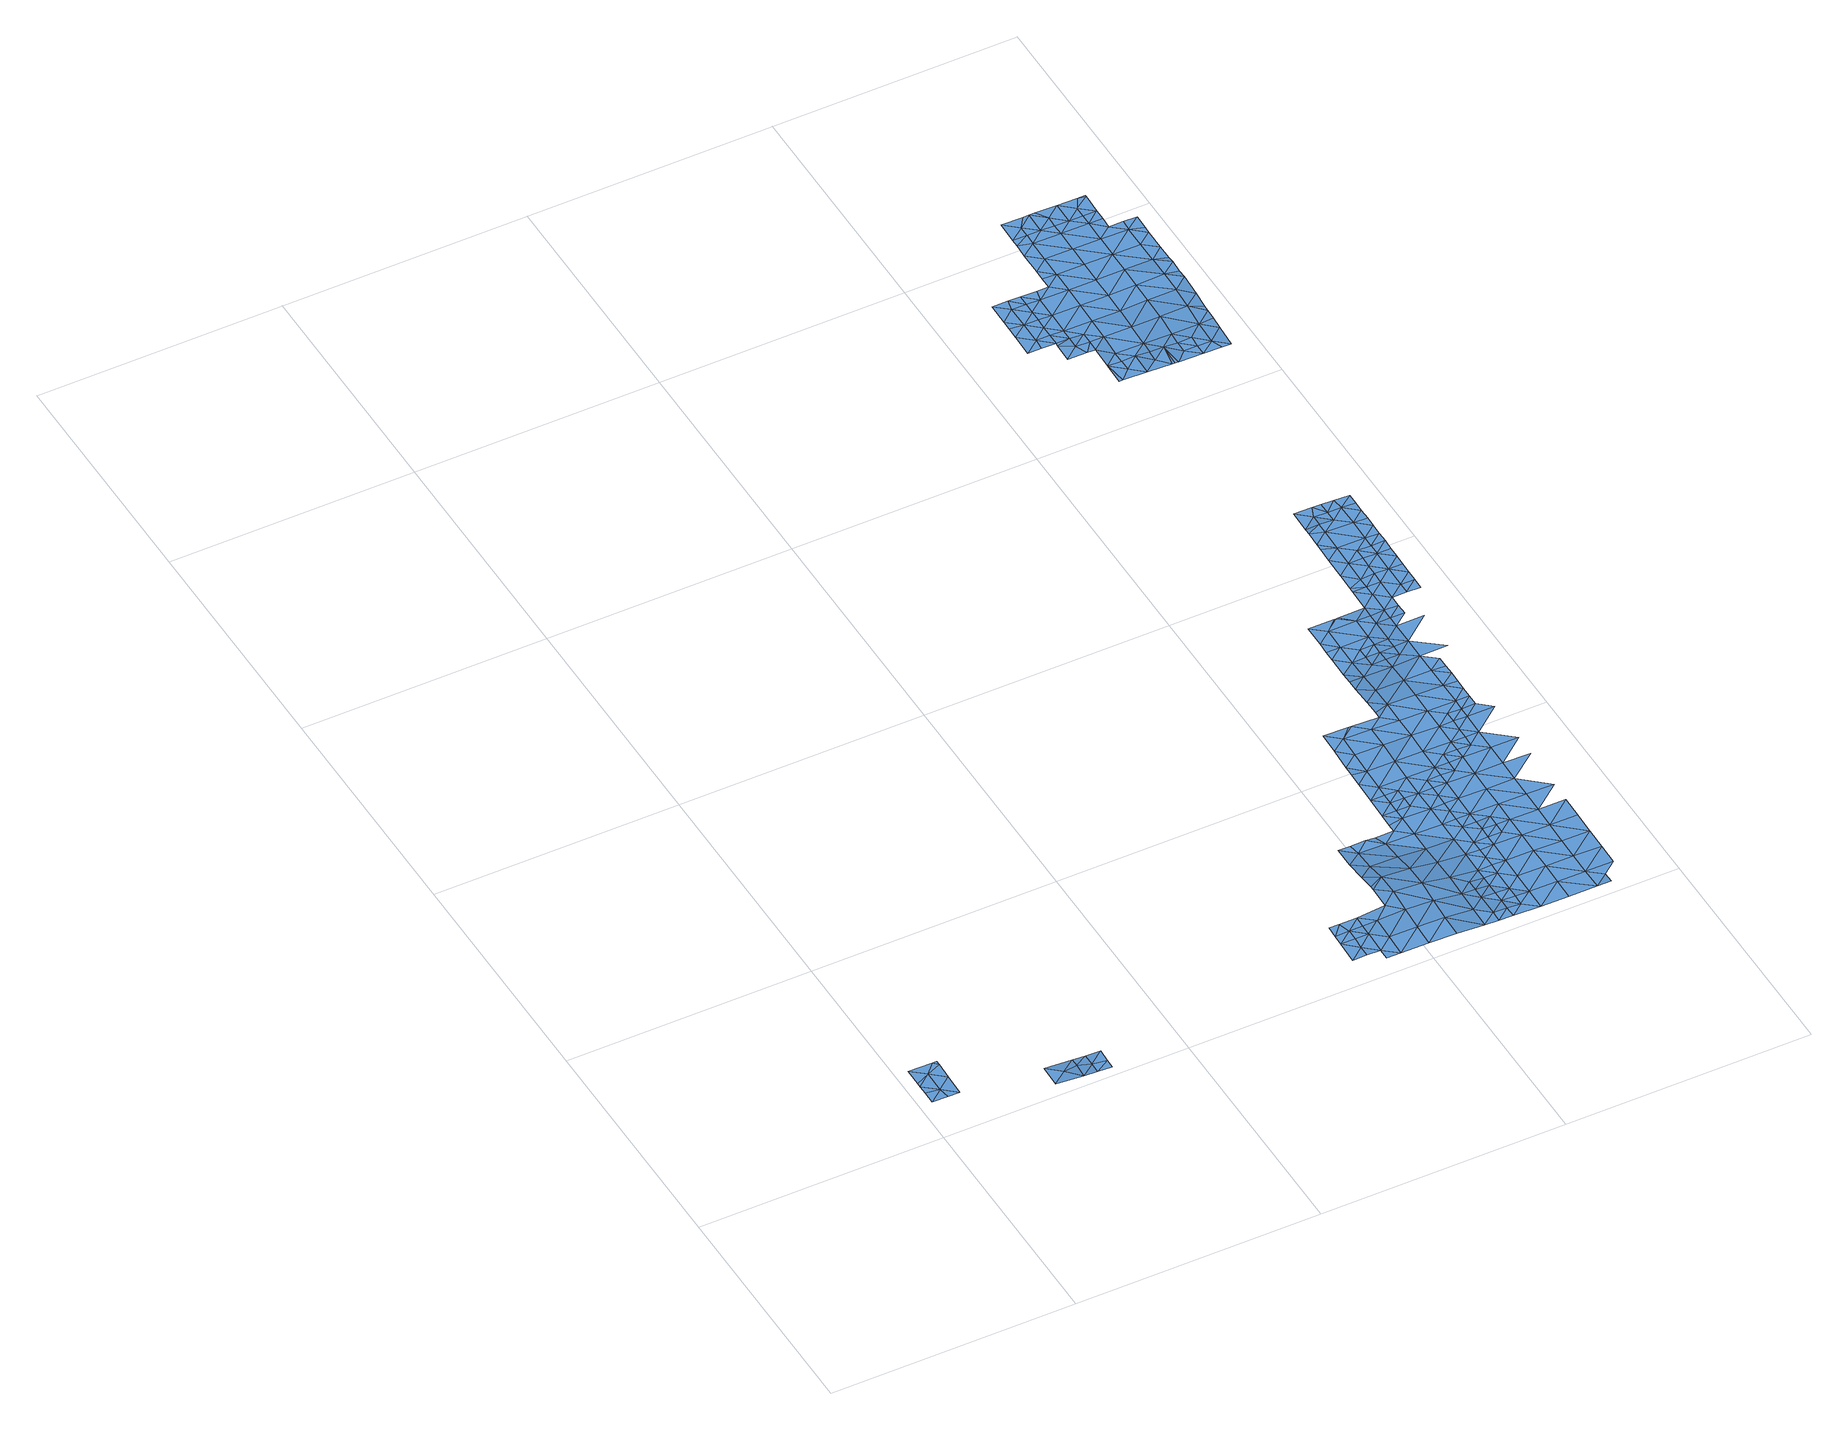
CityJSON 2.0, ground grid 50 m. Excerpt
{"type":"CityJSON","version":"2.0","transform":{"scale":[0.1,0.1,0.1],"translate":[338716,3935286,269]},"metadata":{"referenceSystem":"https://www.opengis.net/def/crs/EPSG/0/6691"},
"CityObjects":{
"waterbody1":{"type":"WaterBody","attributes":{"name":"6","class":"1140","function":"1","WaterBodyRiverFloodingRiskAttribute.description":"3","WaterBodyRiverFloodingRiskAttribute.rankOrg":"1","WaterBodyRiverFloodingRiskAttribute.adminType":"2","WaterBodyRiverFloodingRiskAttribute.scale":"L1"},"geometry":[{"type":"MultiSurface","lod":"1","boundaries":[[[0,1,2]],[[3,4,5]],[[1,4,3]],[[6,7,8]],[[4,1,9]],[[10,7,11]],[[3,2,1]],[[7,6,12]],[[11,7,12]],[[10,9,7]],[[7,9,1]],[[7,1,8]],[[8,1,0]]]}]},
"waterbody2":{"type":"WaterBody","attributes":{"name":"6","class":"1140","function":"1","WaterBodyRiverFloodingRiskAttribute.description":"3","WaterBodyRiverFloodingRiskAttribute.rankOrg":"1","WaterBodyRiverFloodingRiskAttribute.adminType":"2","WaterBodyRiverFloodingRiskAttribute.scale":"L1"},"geometry":[{"type":"MultiSurface","lod":"1","boundaries":[[[13,14,15]],[[15,16,17]],[[13,15,17]],[[18,16,15]],[[14,18,15]]]}]},
"waterbody3":{"type":"WaterBody","attributes":{"name":"6","class":"1140","function":"1","WaterBodyRiverFloodingRiskAttribute.description":"3","WaterBodyRiverFloodingRiskAttribute.rankOrg":"2","WaterBodyRiverFloodingRiskAttribute.adminType":"2","WaterBodyRiverFloodingRiskAttribute.scale":"L1"},"geometry":[{"type":"MultiSurface","lod":"1","boundaries":[[[19,20,21]],[[17,21,13]],[[22,19,21]],[[23,21,20]],[[23,13,21]],[[23,14,13]],[[19,22,24]],[[21,17,22]]]}]},
"waterbody4":{"type":"WaterBody","attributes":{"name":"6","class":"1140","function":"1","WaterBodyRiverFloodingRiskAttribute.description":"3","WaterBodyRiverFloodingRiskAttribute.rankOrg":"2","WaterBodyRiverFloodingRiskAttribute.adminType":"2","WaterBodyRiverFloodingRiskAttribute.scale":"L1"},"geometry":[{"type":"MultiSurface","lod":"1","boundaries":[[[25,26,27]],[[27,26,28]],[[29,25,27]],[[28,30,27]],[[27,31,29]],[[31,27,30]],[[32,30,33]],[[34,31,30]],[[34,30,32]],[[34,35,31]],[[35,36,37]],[[37,31,35]],[[38,34,32]],[[39,38,32]],[[40,36,35]],[[41,35,34]],[[38,41,34]],[[41,40,35]],[[41,42,40]],[[40,42,43]],[[39,44,38]],[[43,45,46]],[[42,45,43]],[[46,45,47]],[[44,39,48]],[[44,49,38]],[[50,51,47]],[[41,49,42]],[[45,50,47]],[[41,38,49]],[[52,53,51]],[[42,54,45]],[[51,50,52]],[[52,55,53]],[[54,42,49]],[[44,48,56]],[[50,45,57]],[[44,58,49]],[[57,45,54]],[[56,58,44]],[[52,50,59]],[[55,52,60]],[[49,61,54]],[[62,60,52]],[[50,57,59]],[[59,62,52]],[[49,58,61]],[[61,63,54]],[[54,64,57]],[[65,66,56]],[[62,67,60]],[[58,56,66]],[[68,59,57]],[[68,62,59]],[[61,58,69]],[[54,63,64]],[[58,66,69]],[[62,70,67]],[[69,71,61]],[[71,72,61]],[[63,61,72]],[[57,64,68]],[[68,73,62]],[[69,66,74]],[[74,66,75]],[[62,73,70]],[[76,64,63]],[[77,69,74]],[[75,78,74]],[[63,72,79]],[[80,81,70]],[[73,80,70]],[[74,82,77]],[[64,83,68]],[[81,80,84]],[[85,82,74]],[[72,86,79]],[[74,78,85]],[[63,79,76]],[[68,83,73]],[[87,84,80]],[[86,88,79]],[[64,76,83]],[[89,90,91]],[[73,92,80]],[[93,87,80]],[[94,95,79]],[[94,79,88]],[[89,91,96]],[[97,92,73]],[[76,79,95]],[[98,99,90]],[[89,98,90]],[[92,93,80]],[[73,83,97]],[[95,100,76]],[[98,101,99]],[[100,102,76]],[[96,103,89]],[[83,76,102]],[[98,104,101]],[[101,104,105]],[[97,83,106]],[[103,107,89]],[[92,108,93]],[[83,102,106]],[[104,109,105]],[[110,108,103]],[[105,109,111]],[[89,112,98]],[[110,93,108]],[[113,114,97]],[[97,114,92]],[[97,106,113]],[[107,112,89]],[[108,107,103]],[[98,115,104]],[[106,102,116]],[[117,118,92]],[[102,119,116]],[[120,111,109]],[[92,114,117]],[[112,115,98]],[[108,92,118]],[[121,106,116]],[[122,107,108]],[[123,122,108]],[[119,124,116]],[[108,118,123]],[[109,104,115]],[[120,109,125]],[[124,119,126]],[[124,127,116]],[[121,116,127]],[[128,112,107]],[[128,107,122]],[[125,109,129]],[[109,115,129]],[[128,130,112]],[[112,131,115]],[[128,122,132]],[[131,129,115]],[[125,129,133]],[[132,134,128]],[[131,112,130]],[[135,136,128]],[[135,128,134]],[[129,137,133]],[[130,128,136]],[[137,129,131]],[[130,138,131]],[[139,140,141]],[[139,133,140]],[[133,137,140]],[[142,138,130]],[[130,136,142]],[[143,142,136]],[[144,141,140]],[[145,141,144]],[[138,146,131]],[[146,140,137]],[[137,131,146]],[[147,145,144]],[[148,145,147]],[[143,149,142]],[[150,148,147]],[[151,138,142]],[[152,150,147]],[[153,151,142]],[[154,150,152]],[[142,149,153]],[[155,156,140]],[[152,157,154]],[[140,146,155]],[[144,140,156]],[[158,146,138]],[[144,159,147]],[[160,157,161]],[[162,152,147]],[[163,158,138]],[[160,154,157]],[[163,138,151]],[[156,159,144]],[[164,165,161]],[[159,162,147]],[[162,166,152]],[[167,157,152]],[[166,167,152]],[[161,157,164]],[[146,168,155]],[[168,146,158]],[[164,169,165]],[[170,156,155]],[[171,164,157]],[[172,162,159]],[[171,157,167]],[[158,173,168]],[[174,159,156]],[[155,168,170]],[[175,171,167]],[[176,177,164]],[[178,172,159]],[[169,164,177]],[[173,179,168]],[[180,156,170]],[[181,179,173]],[[176,164,171]],[[174,178,159]],[[179,182,168]],[[176,183,177]],[[174,156,180]],[[175,184,171]],[[170,168,182]],[[185,186,170]],[[184,187,171]],[[185,170,182]],[[178,188,189]],[[180,170,186]],[[190,183,176]],[[174,188,178]],[[176,171,187]],[[189,188,184]],[[187,191,176]],[[192,193,180]],[[191,190,176]],[[180,186,192]],[[174,180,193]],[[187,184,194]],[[184,188,194]],[[174,195,188]],[[196,187,194]],[[196,194,197]],[[194,188,198]]]}]},
"waterbody5":{"type":"WaterBody","attributes":{"name":"6","class":"1140","function":"1","WaterBodyRiverFloodingRiskAttribute.description":"3","WaterBodyRiverFloodingRiskAttribute.rankOrg":"3","WaterBodyRiverFloodingRiskAttribute.adminType":"2","WaterBodyRiverFloodingRiskAttribute.scale":"L1"},"geometry":[{"type":"MultiSurface","lod":"1","boundaries":[[[199,200,36]],[[37,36,200]],[[201,202,199]],[[199,202,200]],[[25,200,202]],[[200,25,29]],[[31,37,200]],[[29,31,200]]]}]},
"waterbody6":{"type":"WaterBody","attributes":{"name":"6","class":"1140","function":"1","WaterBodyRiverFloodingRiskAttribute.description":"3","WaterBodyRiverFloodingRiskAttribute.rankOrg":"1","WaterBodyRiverFloodingRiskAttribute.adminType":"2","WaterBodyRiverFloodingRiskAttribute.scale":"L1"},"geometry":[{"type":"MultiSurface","lod":"1","boundaries":[[[66,65,75]],[[75,65,203]],[[77,204,69]],[[71,69,204]],[[75,203,78]],[[72,71,86]],[[205,78,203]],[[86,71,204]],[[77,82,204]],[[88,86,204]],[[82,88,204]],[[205,206,78]],[[85,206,82]],[[85,78,206]],[[207,88,82]],[[206,207,82]],[[207,208,88]],[[94,88,208]],[[95,94,208]],[[208,209,95]],[[206,205,210]],[[100,209,102]],[[100,95,209]],[[210,205,211]],[[210,212,206]],[[207,206,212]],[[207,213,208]],[[119,102,209]],[[212,213,207]],[[208,214,209]],[[113,215,114]],[[113,106,215]],[[215,106,121]],[[119,209,126]],[[117,114,216]],[[210,211,217]],[[218,212,210]],[[114,215,216]],[[118,117,216]],[[121,127,215]],[[208,213,214]],[[217,218,210]],[[126,209,214]],[[123,118,219]],[[118,216,219]],[[122,123,219]],[[212,220,213]],[[221,216,215]],[[218,220,212]],[[222,215,127]],[[223,126,214]],[[124,126,223]],[[132,122,219]],[[127,124,223]],[[213,224,214]],[[225,219,216]],[[226,218,217]],[[134,132,219]],[[222,127,223]],[[227,223,214]],[[221,215,222]],[[224,213,220]],[[217,228,226]],[[225,134,219]],[[229,222,223]],[[225,216,221]],[[230,220,218]],[[227,214,224]],[[231,218,226]],[[232,221,222]],[[229,223,227]],[[225,233,134]],[[229,232,222]],[[233,136,135]],[[135,134,233]],[[218,231,230]],[[221,234,225]],[[224,220,235]],[[232,234,221]],[[143,136,233]],[[227,224,235]],[[220,230,235]],[[234,236,225]],[[237,232,229]],[[143,233,149]],[[227,235,238]],[[229,227,239]],[[240,149,233]],[[233,225,240]],[[237,234,232]],[[227,238,239]],[[225,236,240]],[[240,241,149]],[[241,151,153]],[[234,242,236]],[[153,149,241]],[[243,240,236]],[[173,158,163]],[[244,151,241]],[[163,151,244]],[[240,243,241]],[[173,163,244]],[[245,244,241]],[[244,181,173]],[[245,181,244]]]}]},
"waterbody7":{"type":"WaterBody","attributes":{"name":"6","class":"1140","function":"1","WaterBodyRiverFloodingRiskAttribute.description":"3","WaterBodyRiverFloodingRiskAttribute.rankOrg":"1","WaterBodyRiverFloodingRiskAttribute.adminType":"2","WaterBodyRiverFloodingRiskAttribute.scale":"L1"},"geometry":[{"type":"MultiSurface","lod":"1","boundaries":[[[110,103,246]],[[91,84,246]],[[87,246,84]],[[96,91,246]],[[103,96,246]],[[87,110,246]],[[93,110,87]]]}]},
"waterbody8":{"type":"WaterBody","attributes":{"name":"6","class":"1140","function":"1","WaterBodyRiverFloodingRiskAttribute.description":"3","WaterBodyRiverFloodingRiskAttribute.rankOrg":"1","WaterBodyRiverFloodingRiskAttribute.adminType":"2","WaterBodyRiverFloodingRiskAttribute.scale":"L1"},"geometry":[{"type":"MultiSurface","lod":"1","boundaries":[[[166,162,247]],[[172,247,162]],[[189,175,247]],[[172,178,247]],[[189,247,178]],[[175,166,247]],[[184,175,189]],[[175,167,166]]]}]},
"waterbody9":{"type":"WaterBody","attributes":{"name":"6","class":"1140","function":"1","WaterBodyRiverFloodingRiskAttribute.description":"3","WaterBodyRiverFloodingRiskAttribute.rankOrg":"1","WaterBodyRiverFloodingRiskAttribute.adminType":"2","WaterBodyRiverFloodingRiskAttribute.scale":"L1"},"geometry":[{"type":"MultiSurface","lod":"1","boundaries":[[[248,190,191]],[[249,250,251]],[[250,252,253]],[[254,255,256]],[[257,255,253]],[[258,251,253]],[[259,258,260]],[[248,259,190]],[[252,257,253]],[[261,262,255]],[[263,256,255]],[[263,255,262]],[[248,191,187]],[[254,264,255]],[[265,258,253]],[[266,267,248]],[[196,266,248]],[[266,196,197]],[[249,268,269]],[[251,250,253]],[[268,251,267]],[[267,251,258]],[[258,259,267]],[[257,261,255]],[[268,249,251]],[[196,248,187]],[[267,259,248]],[[265,253,264]],[[264,253,255]],[[260,270,259]],[[259,270,190]]]}]},
"waterbody10":{"type":"WaterBody","attributes":{"name":"6","class":"1140","function":"1","WaterBodyRiverFloodingRiskAttribute.description":"3","WaterBodyRiverFloodingRiskAttribute.rankOrg":"1","WaterBodyRiverFloodingRiskAttribute.adminType":"2","WaterBodyRiverFloodingRiskAttribute.scale":"L1"},"geometry":[{"type":"MultiSurface","lod":"1","boundaries":[[[271,272,273]],[[274,275,276]],[[277,278,279]],[[276,275,271]],[[280,272,271]],[[281,272,282]],[[283,278,277]],[[276,271,273]],[[281,273,272]],[[283,284,278]],[[278,284,285]],[[282,278,285]],[[272,278,282]],[[278,272,279]],[[279,272,286]],[[286,272,280]],[[287,280,271]],[[287,271,275]]]}]},
"waterbody11":{"type":"WaterBody","attributes":{"name":"6","class":"1140","function":"1","WaterBodyRiverFloodingRiskAttribute.description":"3","WaterBodyRiverFloodingRiskAttribute.rankOrg":"2","WaterBodyRiverFloodingRiskAttribute.adminType":"2","WaterBodyRiverFloodingRiskAttribute.scale":"L1"},"geometry":[{"type":"MultiSurface","lod":"1","boundaries":[[[288,289,290]],[[258,265,260]],[[291,264,292]],[[291,292,293]],[[294,291,293]],[[260,265,291]],[[294,260,291]],[[254,256,292]],[[295,292,256]],[[295,296,297]],[[298,296,295]],[[260,294,270]],[[299,300,301]],[[302,303,304]],[[301,300,303]],[[305,306,307]],[[303,302,289]],[[308,302,304]],[[295,297,292]],[[265,264,291]],[[292,264,254]],[[295,256,307]],[[301,307,306]],[[289,301,303]],[[290,309,288]],[[309,290,310]],[[292,297,293]],[[288,301,289]],[[301,288,307]],[[307,288,295]],[[303,311,304]],[[312,311,303]],[[300,312,303]],[[301,306,299]],[[305,263,262]],[[263,305,307]],[[256,263,307]],[[288,298,295]],[[288,309,298]]]}]},
"waterbody12":{"type":"WaterBody","attributes":{"name":"6","class":"1140","function":"1","WaterBodyRiverFloodingRiskAttribute.description":"3","WaterBodyRiverFloodingRiskAttribute.rankOrg":"3","WaterBodyRiverFloodingRiskAttribute.adminType":"2","WaterBodyRiverFloodingRiskAttribute.scale":"L1"},"geometry":[{"type":"MultiSurface","lod":"1","boundaries":[[[302,313,314]],[[313,302,308]],[[290,314,310]],[[314,315,310]],[[290,289,314]],[[313,315,314]],[[314,289,302]]]}]},
"waterbody13":{"type":"WaterBody","attributes":{"name":"6","class":"1140","function":"1","WaterBodyRiverFloodingRiskAttribute.description":"3","WaterBodyRiverFloodingRiskAttribute.rankOrg":"1","WaterBodyRiverFloodingRiskAttribute.adminType":"2","WaterBodyRiverFloodingRiskAttribute.scale":"L1"},"geometry":[{"type":"MultiSurface","lod":"1","boundaries":[[[316,317,318]],[[318,317,319]],[[319,320,318]],[[321,316,318]],[[322,316,321]],[[318,323,321]],[[320,319,284]],[[318,320,323]]]}]},
"waterbody14":{"type":"WaterBody","attributes":{"name":"6","class":"1140","function":"1","WaterBodyRiverFloodingRiskAttribute.description":"3","WaterBodyRiverFloodingRiskAttribute.rankOrg":"1","WaterBodyRiverFloodingRiskAttribute.adminType":"2","WaterBodyRiverFloodingRiskAttribute.scale":"L1"},"geometry":[{"type":"MultiSurface","lod":"1","boundaries":[[[324,325,326]],[[327,325,328]],[[329,324,326]],[[330,331,332]],[[326,325,327]],[[333,329,326]],[[334,333,335]],[[334,331,336]],[[337,331,330]],[[332,338,330]],[[333,326,327]],[[334,335,331]],[[331,339,332]],[[335,339,331]],[[338,340,330]],[[330,340,337]],[[341,337,340]],[[336,329,334]],[[334,329,333]]]}]},
"waterbody15":{"type":"WaterBody","attributes":{"name":"6","class":"1140","function":"1","WaterBodyRiverFloodingRiskAttribute.description":"3","WaterBodyRiverFloodingRiskAttribute.rankOrg":"2","WaterBodyRiverFloodingRiskAttribute.adminType":"2","WaterBodyRiverFloodingRiskAttribute.scale":"L1"},"geometry":[{"type":"MultiSurface","lod":"1","boundaries":[[[342,343,344]],[[345,346,347]],[[348,347,349]],[[350,351,352]],[[351,353,352]],[[354,355,356]],[[357,358,359]],[[340,358,341]],[[336,360,329]],[[360,361,362]],[[361,363,362]],[[358,357,364]],[[363,365,366]],[[365,367,366]],[[368,369,370]],[[369,346,370]],[[352,346,369]],[[346,352,347]],[[347,352,349]],[[353,349,352]],[[366,367,371]],[[371,372,366]],[[356,373,372]],[[366,372,373]],[[362,363,366]],[[319,317,374]],[[374,375,376]],[[376,355,354]],[[362,366,373]],[[281,282,344]],[[377,378,379]],[[380,381,382]],[[383,380,382]],[[380,383,384]],[[382,385,383]],[[382,347,385]],[[348,385,347]],[[382,345,347]],[[377,386,387]],[[388,386,377]],[[389,388,354]],[[389,390,391]],[[392,393,391]],[[394,391,390]],[[362,373,395]],[[360,362,395]],[[396,360,395]],[[374,317,375]],[[397,396,322]],[[343,273,344]],[[360,396,397]],[[360,397,329]],[[324,329,397]],[[397,325,324]],[[325,397,322]],[[316,322,396]],[[316,396,317]],[[317,396,375]],[[375,396,395]],[[376,375,355]],[[355,375,395]],[[355,395,373]],[[355,373,356]],[[356,390,389]],[[372,390,356]],[[372,398,390]],[[399,394,390]],[[399,390,398]],[[371,398,372]],[[400,365,363]],[[400,363,364]],[[364,363,358]],[[341,358,363]],[[361,341,363]],[[337,341,361]],[[337,361,331]],[[331,361,360]],[[336,331,360]],[[340,338,358]],[[401,391,394]],[[401,392,391]],[[402,393,392]],[[402,370,393]],[[403,370,402]],[[404,370,403]],[[370,405,393]],[[405,391,393]],[[391,405,389]],[[405,388,389]],[[405,386,388]],[[345,405,346]],[[386,345,387]],[[382,387,345]],[[381,387,382]],[[406,387,381]],[[387,406,377]],[[377,406,378]],[[273,281,344]],[[359,358,338]],[[343,276,273]],[[274,276,343]],[[407,274,343]],[[379,407,343]],[[342,379,343]],[[342,377,379]],[[342,388,377]],[[285,284,319]],[[285,319,374]],[[282,285,374]],[[344,282,374]],[[344,374,376]],[[342,344,376]],[[354,342,376]],[[388,342,354]],[[356,389,354]],[[386,405,345]],[[369,350,352]],[[404,368,370]],[[370,346,405]]]}]},
"waterbody16":{"type":"WaterBody","attributes":{"name":"6","class":"1140","function":"1","WaterBodyRiverFloodingRiskAttribute.description":"3","WaterBodyRiverFloodingRiskAttribute.rankOrg":"1","WaterBodyRiverFloodingRiskAttribute.adminType":"2","WaterBodyRiverFloodingRiskAttribute.scale":"L1"},"geometry":[{"type":"MultiSurface","lod":"1","boundaries":[[[408,409,351]],[[409,410,349]],[[411,349,410]],[[348,349,411]],[[412,384,413]],[[385,348,411]],[[411,414,385]],[[383,385,413]],[[413,384,383]],[[409,415,410]],[[416,413,414]],[[415,408,417]],[[418,414,411]],[[385,414,413]],[[415,409,408]],[[416,412,413]],[[353,351,409]],[[411,410,418]],[[349,353,409]]]}]}
},
"vertices":[
[9,113,39],[37,126,39],[9,149,39],[58,148,39],[66,138,39],[66,148,39],[8,84,39],[36,79,39],[8,103,39],[65,102,39],[64,56,39],[40,56,39],[8,57,39],
[291,36,21],[291,52,22],[262,29,25],[233,7,25],[290,6,21],[234,53,25],
[347,23,19],[348,51,19],[319,28,19],[318,5,20],[318,51,20],[347,4,19],
[858,88,27],[857,41,26],[886,64,26],[886,41,26],[887,87,27],[914,40,26],[915,87,27],[942,17,26],[914,17,26],[943,63,27],[944,109,30],[916,133,29],[915,110,29],[1000,62,28],[999,16,27],[972,132,35],[1000,108,33],[1001,154,39],[973,178,37],[1056,61,27],[1002,201,36],[973,186,36],[974,224,28],[1055,15,26],[1057,107,31],[1003,247,24],[975,271,20],[1004,293,18],[976,317,18],[1058,153,36],[1000,316,18],[1112,14,23],[1059,200,33],[1113,60,23],[1060,246,23],[1032,316,18],[1114,106,23],[1060,292,17],[1115,152,25],[1115,199,23],[1140,13,22],[1141,36,22],[1051,315,17],[1116,245,19],[1142,83,21],[1089,315,17],[1142,106,21],[1142,129,21],[1117,291,17],[1170,59,20],[1169,36,21],[1172,198,19],[1170,82,20],[1197,35,20],[1171,151,19],[1118,337,17],[1089,333,17],[1198,82,19],[1173,244,18],[1090,361,17],[1198,58,20],[1171,128,19],[1118,360,17],[1199,128,19],[1120,430,17],[1092,453,18],[1091,407,17],[1175,336,17],[1147,360,17],[1200,151,19],[1200,174,19],[1119,407,17],[1174,290,17],[1120,476,19],[1092,480,19],[1200,197,19],[1092,500,20],[1201,220,18],[1147,406,17],[1121,522,21],[1093,546,22],[1202,266,18],[1176,429,18],[1175,382,17],[1122,568,22],[1147,383,17],[1094,592,22],[1177,475,19],[1202,290,18],[1202,313,18],[1178,521,21],[1230,243,19],[1203,336,18],[1203,359,18],[1229,220,19],[1145,591,22],[1230,266,18],[1204,405,18],[1204,382,18],[1258,242,19],[1151,591,22],[1257,219,19],[1258,265,19],[1233,428,18],[1179,567,21],[1234,474,19],[1235,520,20],[1232,405,18],[1207,590,20],[1261,404,18],[1261,427,19],[1262,450,19],[1235,566,20],[1291,519,19],[1208,605,19],[1236,613,20],[1208,636,18],[1290,473,19],[1290,450,19],[1237,659,17],[1209,682,13],[1292,565,19],[1238,705,11],[1210,706,11],[1318,449,19],[1210,729,9],[1319,495,19],[1239,751,8],[1319,472,19],[1211,775,8],[1293,612,19],[1294,658,17],[1240,797,8],[1320,542,19],[1295,704,12],[1211,798,8],[1212,821,9],[1267,728,10],[1320,519,19],[1240,844,9],[1212,867,9],[1267,751,9],[1267,774,9],[1349,564,19],[1265,866,9],[1349,611,18],[1296,796,10],[1295,727,11],[1348,541,19],[1351,703,15],[1296,773,10],[1297,843,10],[1269,866,9],[1323,727,12],[1377,564,19],[1350,657,17],[1377,541,19],[1377,587,18],[1273,866,10],[1324,773,12],[1378,610,18],[1378,633,18],[1325,819,11],[1352,749,14],[1324,750,12],[1326,865,12],[1325,842,11],[1379,656,17],[1379,679,16],[1353,795,13],[1408,702,16],[1353,819,13],[1382,818,13],[1409,794,15],
[880,134,28],[887,110,28],[859,134,28],[859,111,27],
[1169,13,21],[1170,105,19],[1225,12,20],[1226,58,19],[1227,104,19],[1228,150,19],[1229,197,19],[1283,57,19],[1282,11,20],[1284,103,19],[1284,149,19],[1285,196,19],[1230,289,18],[1231,335,18],[1339,10,21],[1339,56,20],[1232,381,18],[1340,102,19],[1288,334,18],[1287,288,19],[1286,242,19],[1341,148,19],[1289,380,18],[1367,32,21],[1342,195,19],[1367,9,22],[1343,241,19],[1397,101,19],[1396,55,20],[1344,287,19],[1290,427,19],[1344,333,19],[1398,147,19],[1345,379,19],[1400,286,19],[1399,194,19],[1399,240,19],[1346,426,19],[1347,472,19],[1402,378,19],[1403,425,19],[1348,518,19],[1404,517,19],
[1119,384,17],
[1295,750,10],
[1354,842,13],[1439,886,14],[1440,909,14],[1411,887,14],[1440,933,14],[1412,933,14],[1385,980,14],[1413,979,14],[1385,1003,14],[1441,956,14],[1383,910,14],[1355,888,13],[1355,911,13],[1441,979,14],[1442,1002,14],[1413,1002,14],[1384,957,14],[1384,934,14],[1382,841,13],[1382,864,14],[1411,864,14],[1439,863,14],[1327,911,13],
[1145,1863,9],[1145,1816,9],[1173,1839,9],[1174,1885,9],[1150,1886,9],[1174,1862,9],[1115,1747,9],[1144,1770,9],[1116,1794,9],[1117,1840,9],[1173,1816,9],[1172,1793,9],[1142,1747,9],[1172,1746,9],[1172,1770,9],[1116,1820,9],[1117,1886,9],
[1358,1073,14],[1387,1095,13],[1358,1096,14],[1355,934,13],[1356,980,14],[1327,958,14],[1327,922,13],[1357,1026,14],[1329,1037,14],[1328,1004,14],[1329,1050,14],[1443,1071,13],[1443,1094,12],[1415,1072,13],[1387,1118,13],[1415,1118,12],[1412,1141,12],[1442,1025,13],[1442,1048,13],[1414,1025,14],[1387,1142,13],[1330,1082,14],[1330,1096,13],[1444,1141,11],[1444,1117,12],
[1369,1142,13],[1359,1119,13],[1331,1143,13],
[1228,1722,8],[1228,1745,8],[1200,1723,8],[1200,1746,9],[1172,1739,9],[1211,1700,8],[1227,1699,8],[1171,1700,8],
[1255,1652,6],[1227,1653,6],[1255,1629,6],[1233,1607,6],[1226,1607,6],[1283,1652,6],[1368,1627,2],[1340,1651,4],[1346,1605,3],[1282,1606,5],[1311,1628,4],[1333,1605,3],[1312,1651,5],[1368,1650,3],[1396,1604,2],[1339,1605,3],[1396,1627,2],[1397,1650,3],
[1259,1860,9],[1202,1861,9],[1201,1815,9],[1317,1952,9],[1374,1951,9],[1318,1998,9],[1318,2021,9],[1347,2021,9],[1403,1997,9],[1403,2020,9],[1375,1997,9],[1375,2020,9],[1315,1813,10],[1314,1767,10],[1371,1812,12],[1452,1603,2],[1425,1626,2],[1434,1603,2],[1312,1675,6],[1369,1674,5],[1370,1720,10],[1425,1673,5],[1453,1649,4],[1454,1695,8],[1426,1719,11],[1454,1706,9],[1431,1973,9],[1402,1973,9],[1430,1950,9],[1455,1741,12],[1427,1765,14],[1370,1766,12],[1200,1769,9],[1257,1768,9],[1258,1814,9],[1260,1907,9],[1231,1908,9],[1231,1884,9],[1233,2006,9],[1232,1977,9],[1261,1999,9],[1262,2022,9],[1233,2023,9],[1290,2022,9],[1316,1906,9],[1260,1953,9],[1315,1859,10],[1372,1858,11],[1428,1811,14],[1429,1857,12],[1457,1880,11],[1430,1904,10],[1457,1834,13],[1313,1721,8],[1256,1722,8],[1255,1676,6],[1456,1788,14],[1456,1807,13],[1454,1674,6],[1457,1848,12],[1458,1926,9],[1459,1941,9],[1459,1972,9],[1373,1905,10],[1232,1930,9],[1207,1884,9],
[1404,2063,9],[1375,2043,9],[1347,2067,9],[1319,2044,9],[1234,2069,9],[1262,2045,9],[1291,2068,9],[1388,2066,9],[1279,2068,9],[1404,2066,9],[1302,2068,9]
]}
